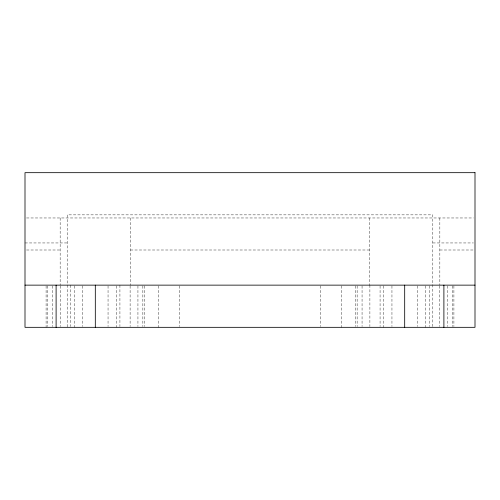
<?xml version="1.0" encoding="UTF-8"?>
<svg xmlns="http://www.w3.org/2000/svg" width="500" height="500" viewBox="0 0 500 500"><rect width="100%" height="100%" fill="white"/><g stroke="black" fill="none" stroke-linecap="round" stroke-linejoin="round"><path stroke-width="0.38" stroke-dasharray="2.5 1.88" d="M26.531 217.969L473.469 217.969M25 242.95L67.188 242.95M432.812 242.95L473.438 242.95M26.531 250L60.156 250M130.469 250L369.531 250M439.844 250L473.469 250M453.906 285.919L453.906 326.544M452.231 285.919L452.231 326.544M447.312 285.919L447.312 326.544M439.844 217.969L439.844 285.138M439.487 285.919L439.487 326.544M432.812 326.562L432.812 214.862L67.188 214.862L67.188 327.325M429.294 285.919L429.294 326.544M425.781 285.906L425.781 327.325M417.425 285.919L417.425 326.544M391.95 285.919L391.95 326.544M383.594 285.906L383.594 327.325M380.075 285.919L380.075 326.544M369.888 285.138L369.888 326.544M369.531 217.969L369.531 285.138M362.062 285.919L362.062 326.544M357.144 285.919L357.144 326.544M355.469 285.919L355.469 326.544M341.406 285.906L341.406 327.325M320.312 285.906L320.312 326.556M179.688 285.906L179.688 326.556M158.594 285.906L158.594 327.325M144.531 285.919L144.531 326.544M142.856 285.919L142.856 326.544M137.938 285.919L137.938 326.544M130.469 217.969L130.469 285.138M130.113 285.919L130.113 326.544M119.925 285.138L119.925 326.544M116.406 285.906L116.406 327.325M108.05 285.919L108.05 326.544M82.575 285.919L82.575 326.544M74.219 285.906L74.219 327.325M70.706 285.138L70.706 326.544M60.512 285.919L60.512 326.544M60.156 217.969L60.156 285.138M52.688 285.919L52.688 326.544M47.769 285.919L47.769 326.544M46.094 285.919L46.094 327.325"/><path stroke-width="0.75" d="M25 285.138L475 285.138M443.894 285.138L443.894 327.325M404.688 285.138L404.688 327.325M95.312 285.138L95.312 327.325M56.106 285.138L56.106 327.325M475 172.675L25 172.675L25 327.325L475 327.325L475 172.675"/></g></svg>
